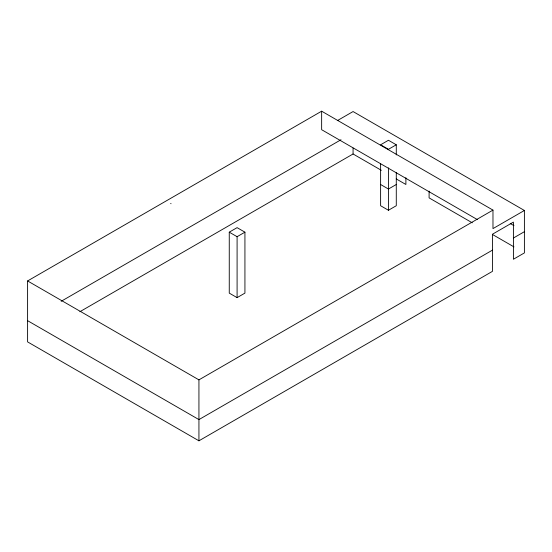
<?xml version="1.0" encoding="UTF-8"?>
<svg xmlns="http://www.w3.org/2000/svg" width="552" height="552" viewBox="0 0 552 552"><rect width="100%" height="100%" fill="white"/><g stroke="black" fill="none" stroke-linecap="round" stroke-linejoin="round"><path stroke-width="0.83" d="M27.6 280.947L321.643 111.187L492.977 210.105L492.977 228.611L524.4 210.471L524.4 252.906L513.408 259.254L513.408 222.118L492.46 234.214L492.46 271.349L198.934 440.813L27.6 341.895L27.6 280.947L198.934 379.866L492.977 210.105M337.72 120.412L353.066 111.552L524.4 210.471M61.175 301.295L340.998 139.739M79.854 311.728L353.066 153.987L381.342 170.313M229.259 232.171L237.091 227.645L244.929 232.171L244.929 293.112L237.091 297.638L229.259 293.112L229.259 232.171L237.091 236.691L244.929 232.171M396.281 144.79L388.442 149.309L380.611 144.79L388.442 140.263L396.281 144.79L396.281 154.933M396.281 184.513L388.442 189.039L380.611 184.513M380.611 163.385L380.611 205.73L388.442 210.257L396.281 205.73L396.281 172.679M492.46 250.132L198.934 419.596L27.6 320.677M513.408 238.036L524.4 231.688M510.255 223.519L513.974 225.671M477.335 219.579L321.643 129.699L321.643 111.187M396.219 178.903L405.892 184.485L405.892 177.696M472.284 222.815L429.097 197.885L429.097 191.095M492.384 234.421L513.974 246.889M170.671 203.495L171.058 203.716M388.442 167.905L388.442 210.257M353.066 148.046L353.066 153.987M237.091 236.691L237.091 297.638M198.934 379.866L198.934 440.813"/></g></svg>
